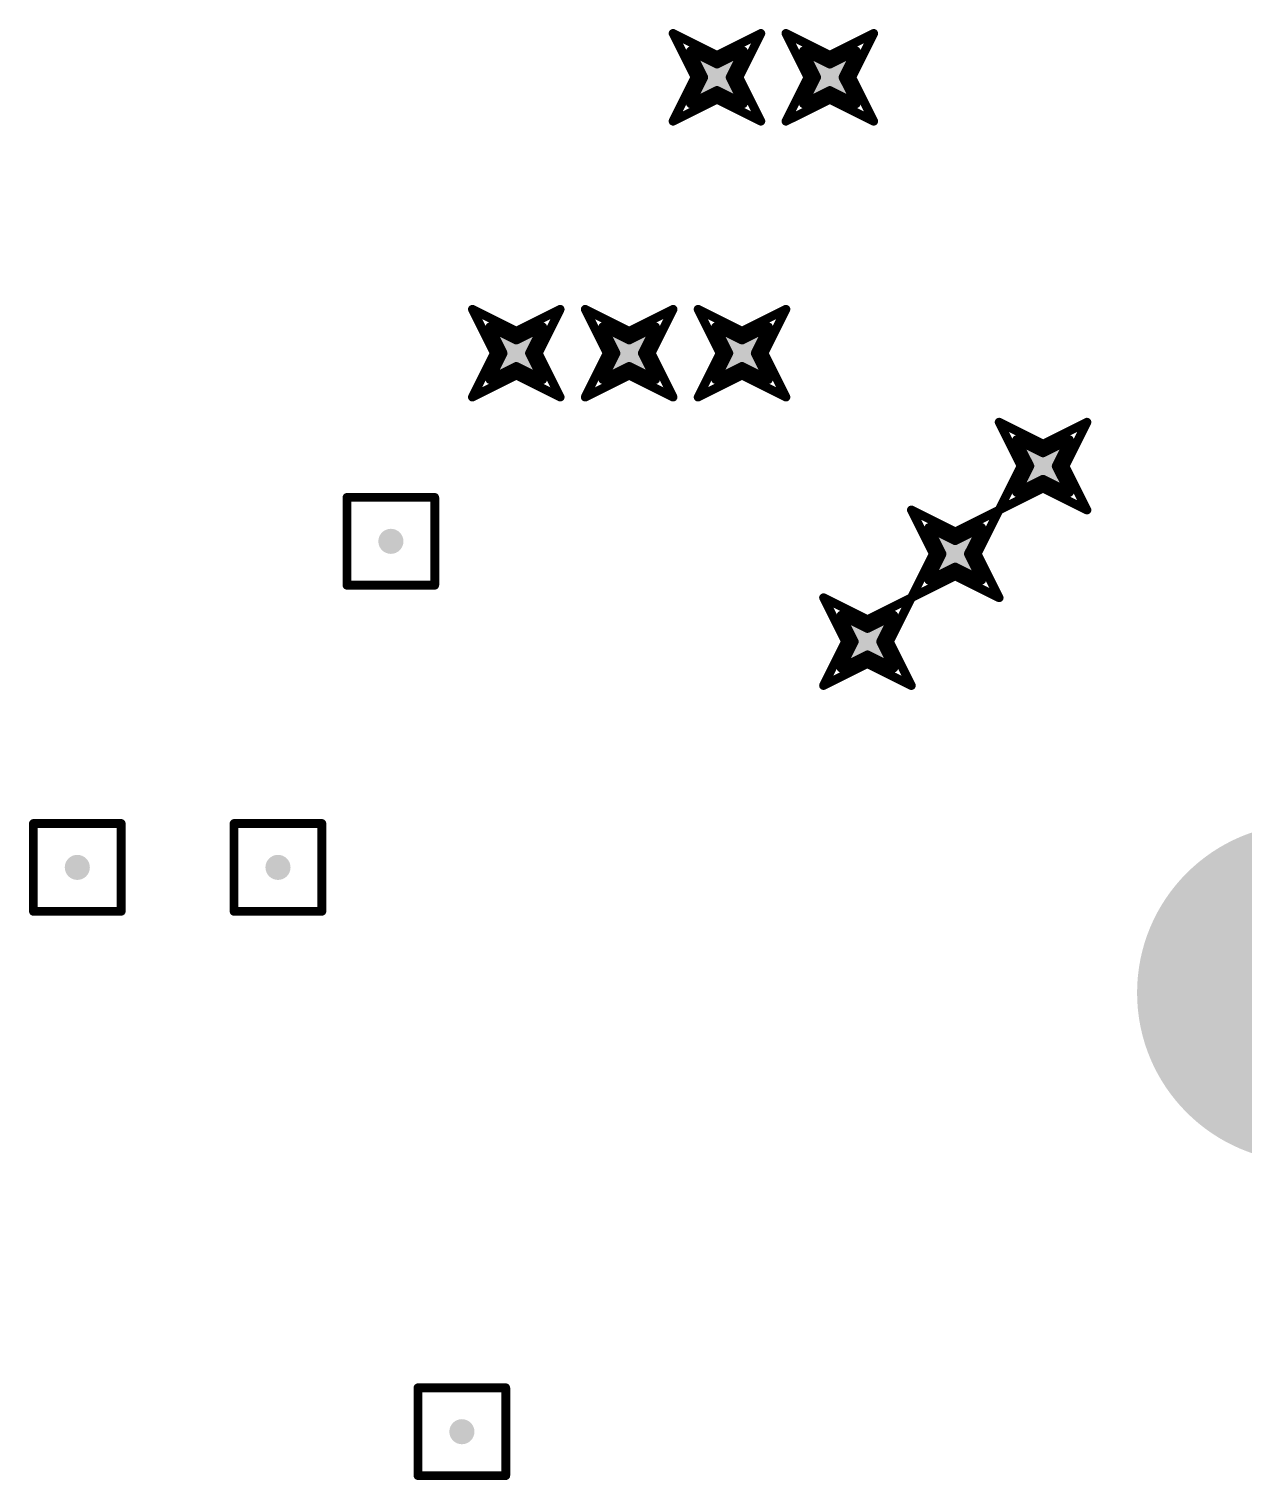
# Model space of a CAD drawing. Header units: inches. Extents: x 0 to 17, y 0 to 4.
# Drawn here: x 2.9061 to 3.2875, y 0.0833 to 0.5388 of the extents above; entities that cross this region are included whole.
import ezdxf

# ---------------------------------------------------------------- set-up
doc = ezdxf.new("R2010")
doc.units = ezdxf.units.IN
doc.header["$MEASUREMENT"] = 0
for name, color, linetype in [('Drill Drawing', 1, 'Continuous'), ('Pad Holes', 156, 'Continuous'), ('Via Holes', 16, 'Continuous')]:
    doc.layers.add(name, color=color, linetype=linetype)

# ---------------------------------------------------------------- blocks, each defined once
blk = doc.blocks.new('CM5116000_12')
at = {"layer": 'Pad Holes'}
h = blk.add_hatch(color=7, dxfattribs=at)
edge = h.paths.add_edge_path()
edge.add_arc((-0.94488, 0.64961), 0.05315, 0, 360)

msp = doc.modelspace()

# ---------------------------------------------------------------- hatches: boundary and pattern name
at = {"layer": 'Via Holes'}
h = msp.add_hatch(color=7, dxfattribs=at)
edge = h.paths.add_edge_path()
edge.add_arc((3.12205, 0.52362), 0.00787, 0, 360)
h = msp.add_hatch(color=7, dxfattribs=at)
edge = h.paths.add_edge_path()
edge.add_arc((3.15748, 0.52362), 0.00787, 0, 360)
h = msp.add_hatch(color=7, dxfattribs=at)
edge = h.paths.add_edge_path()
edge.add_arc((3.05906, 0.43701), 0.00787, 0, 360)
h = msp.add_hatch(color=7, dxfattribs=at)
edge = h.paths.add_edge_path()
edge.add_arc((3.09449, 0.43701), 0.00787, 0, 360)
h = msp.add_hatch(color=7, dxfattribs=at)
edge = h.paths.add_edge_path()
edge.add_arc((3.12992, 0.43701), 0.00787, 0, 360)
h = msp.add_hatch(color=7, dxfattribs=at)
edge = h.paths.add_edge_path()
edge.add_arc((3.22441, 0.40157), 0.00787, 0, 360)
h = msp.add_hatch(color=7, dxfattribs=at)
edge = h.paths.add_edge_path()
edge.add_arc((3.01969, 0.37795), 0.00394, 0, 360)
h = msp.add_hatch(color=7, dxfattribs=at)
edge = h.paths.add_edge_path()
edge.add_arc((3.19685, 0.37402), 0.00787, 0, 360)
h = msp.add_hatch(color=7, dxfattribs=at)
edge = h.paths.add_edge_path()
edge.add_arc((3.16929, 0.34646), 0.00787, 0, 360)
h = msp.add_hatch(color=7, dxfattribs=at)
edge = h.paths.add_edge_path()
edge.add_arc((2.92126, 0.27559), 0.00394, 0, 360)
h = msp.add_hatch(color=7, dxfattribs=at)
edge = h.paths.add_edge_path()
edge.add_arc((2.98425, 0.27559), 0.00394, 0, 360)
h = msp.add_hatch(color=7, dxfattribs=at)
edge = h.paths.add_edge_path()
edge.add_arc((3.04198, 0.09844), 0.00394, 0, 360)

# ---------------------------------------------------------------- linework, layer by layer
at = {"layer": 'Drill Drawing'}
for points in [[(3.10827, 0.5374, 0.00276, 0.00276, 0), (3.12205, 0.53051, 0.00276, 0.00276, 0)], [(3.10827, 0.5374, 0.00276, 0.00276, 0), (3.11516, 0.52362, 0.00276, 0.00276, 0)], [(3.12205, 0.53051, 0.00276, 0.00276, 0), (3.13583, 0.5374, 0.00276, 0.00276, 0)], [(3.12894, 0.52362, 0.00276, 0.00276, 0), (3.13583, 0.5374, 0.00276, 0.00276, 0)], [(3.1437, 0.5374, 0.00276, 0.00276, 0), (3.15748, 0.53051, 0.00276, 0.00276, 0)], [(3.1437, 0.5374, 0.00276, 0.00276, 0), (3.15059, 0.52362, 0.00276, 0.00276, 0)], [(3.15748, 0.53051, 0.00276, 0.00276, 0), (3.17126, 0.5374, 0.00276, 0.00276, 0)], [(3.16437, 0.52362, 0.00276, 0.00276, 0), (3.17126, 0.5374, 0.00276, 0.00276, 0)], [(3.11378, 0.53189, 0.00276, 0.00276, 0), (3.12205, 0.52776, 0.00276, 0.00276, 0)], [(3.11378, 0.53189, 0.00276, 0.00276, 0), (3.11791, 0.52362, 0.00276, 0.00276, 0)], [(3.12205, 0.52776, 0.00276, 0.00276, 0), (3.13032, 0.53189, 0.00276, 0.00276, 0)], [(3.12618, 0.52362, 0.00276, 0.00276, 0), (3.13032, 0.53189, 0.00276, 0.00276, 0)], [(3.14921, 0.53189, 0.00276, 0.00276, 0), (3.15748, 0.52776, 0.00276, 0.00276, 0)], [(3.14921, 0.53189, 0.00276, 0.00276, 0), (3.15335, 0.52362, 0.00276, 0.00276, 0)], [(3.15748, 0.52776, 0.00276, 0.00276, 0), (3.16575, 0.53189, 0.00276, 0.00276, 0)], [(3.16161, 0.52362, 0.00276, 0.00276, 0), (3.16575, 0.53189, 0.00276, 0.00276, 0)], [(3.10827, 0.50984, 0.00276, 0.00276, 0), (3.11516, 0.52362, 0.00276, 0.00276, 0)], [(3.11378, 0.51535, 0.00276, 0.00276, 0), (3.11791, 0.52362, 0.00276, 0.00276, 0)], [(3.12618, 0.52362, 0.00276, 0.00276, 0), (3.13032, 0.51535, 0.00276, 0.00276, 0)], [(3.12894, 0.52362, 0.00276, 0.00276, 0), (3.13583, 0.50984, 0.00276, 0.00276, 0)], [(3.1437, 0.50984, 0.00276, 0.00276, 0), (3.15059, 0.52362, 0.00276, 0.00276, 0)], [(3.14921, 0.51535, 0.00276, 0.00276, 0), (3.15335, 0.52362, 0.00276, 0.00276, 0)], [(3.16161, 0.52362, 0.00276, 0.00276, 0), (3.16575, 0.51535, 0.00276, 0.00276, 0)], [(3.16437, 0.52362, 0.00276, 0.00276, 0), (3.17126, 0.50984, 0.00276, 0.00276, 0)], [(3.11378, 0.51535, 0.00276, 0.00276, 0), (3.12205, 0.51949, 0.00276, 0.00276, 0)], [(3.12205, 0.51949, 0.00276, 0.00276, 0), (3.13032, 0.51535, 0.00276, 0.00276, 0)], [(3.14921, 0.51535, 0.00276, 0.00276, 0), (3.15748, 0.51949, 0.00276, 0.00276, 0)], [(3.15748, 0.51949, 0.00276, 0.00276, 0), (3.16575, 0.51535, 0.00276, 0.00276, 0)], [(3.10827, 0.50984, 0.00276, 0.00276, 0), (3.12205, 0.51673, 0.00276, 0.00276, 0)], [(3.12205, 0.51673, 0.00276, 0.00276, 0), (3.13583, 0.50984, 0.00276, 0.00276, 0)], [(3.1437, 0.50984, 0.00276, 0.00276, 0), (3.15748, 0.51673, 0.00276, 0.00276, 0)], [(3.15748, 0.51673, 0.00276, 0.00276, 0), (3.17126, 0.50984, 0.00276, 0.00276, 0)], [(3.04528, 0.45079, 0.00276, 0.00276, 0), (3.05906, 0.4439, 0.00276, 0.00276, 0)], [(3.04528, 0.45079, 0.00276, 0.00276, 0), (3.05217, 0.43701, 0.00276, 0.00276, 0)], [(3.05906, 0.4439, 0.00276, 0.00276, 0), (3.07284, 0.45079, 0.00276, 0.00276, 0)], [(3.06595, 0.43701, 0.00276, 0.00276, 0), (3.07284, 0.45079, 0.00276, 0.00276, 0)], [(3.08071, 0.45079, 0.00276, 0.00276, 0), (3.09449, 0.4439, 0.00276, 0.00276, 0)], [(3.08071, 0.45079, 0.00276, 0.00276, 0), (3.0876, 0.43701, 0.00276, 0.00276, 0)], [(3.09449, 0.4439, 0.00276, 0.00276, 0), (3.10827, 0.45079, 0.00276, 0.00276, 0)], [(3.10138, 0.43701, 0.00276, 0.00276, 0), (3.10827, 0.45079, 0.00276, 0.00276, 0)], [(3.11614, 0.45079, 0.00276, 0.00276, 0), (3.12992, 0.4439, 0.00276, 0.00276, 0)], [(3.11614, 0.45079, 0.00276, 0.00276, 0), (3.12303, 0.43701, 0.00276, 0.00276, 0)], [(3.12992, 0.4439, 0.00276, 0.00276, 0), (3.1437, 0.45079, 0.00276, 0.00276, 0)], [(3.13681, 0.43701, 0.00276, 0.00276, 0), (3.1437, 0.45079, 0.00276, 0.00276, 0)], [(3.05079, 0.44528, 0.00276, 0.00276, 0), (3.05906, 0.44114, 0.00276, 0.00276, 0)], [(3.05079, 0.44528, 0.00276, 0.00276, 0), (3.05492, 0.43701, 0.00276, 0.00276, 0)], [(3.05906, 0.44114, 0.00276, 0.00276, 0), (3.06732, 0.44528, 0.00276, 0.00276, 0)], [(3.06319, 0.43701, 0.00276, 0.00276, 0), (3.06732, 0.44528, 0.00276, 0.00276, 0)], [(3.08622, 0.44528, 0.00276, 0.00276, 0), (3.09449, 0.44114, 0.00276, 0.00276, 0)], [(3.08622, 0.44528, 0.00276, 0.00276, 0), (3.09035, 0.43701, 0.00276, 0.00276, 0)], [(3.09449, 0.44114, 0.00276, 0.00276, 0), (3.10276, 0.44528, 0.00276, 0.00276, 0)], [(3.09862, 0.43701, 0.00276, 0.00276, 0), (3.10276, 0.44528, 0.00276, 0.00276, 0)], [(3.12165, 0.44528, 0.00276, 0.00276, 0), (3.12992, 0.44114, 0.00276, 0.00276, 0)], [(3.12165, 0.44528, 0.00276, 0.00276, 0), (3.12579, 0.43701, 0.00276, 0.00276, 0)], [(3.12992, 0.44114, 0.00276, 0.00276, 0), (3.13819, 0.44528, 0.00276, 0.00276, 0)], [(3.13406, 0.43701, 0.00276, 0.00276, 0), (3.13819, 0.44528, 0.00276, 0.00276, 0)], [(3.04528, 0.42323, 0.00276, 0.00276, 0), (3.05217, 0.43701, 0.00276, 0.00276, 0)], [(3.05079, 0.42874, 0.00276, 0.00276, 0), (3.05492, 0.43701, 0.00276, 0.00276, 0)], [(3.06319, 0.43701, 0.00276, 0.00276, 0), (3.06732, 0.42874, 0.00276, 0.00276, 0)], [(3.06595, 0.43701, 0.00276, 0.00276, 0), (3.07284, 0.42323, 0.00276, 0.00276, 0)], [(3.08071, 0.42323, 0.00276, 0.00276, 0), (3.0876, 0.43701, 0.00276, 0.00276, 0)], [(3.08622, 0.42874, 0.00276, 0.00276, 0), (3.09035, 0.43701, 0.00276, 0.00276, 0)], [(3.09862, 0.43701, 0.00276, 0.00276, 0), (3.10276, 0.42874, 0.00276, 0.00276, 0)], [(3.10138, 0.43701, 0.00276, 0.00276, 0), (3.10827, 0.42323, 0.00276, 0.00276, 0)], [(3.11614, 0.42323, 0.00276, 0.00276, 0), (3.12303, 0.43701, 0.00276, 0.00276, 0)], [(3.12165, 0.42874, 0.00276, 0.00276, 0), (3.12579, 0.43701, 0.00276, 0.00276, 0)], [(3.13406, 0.43701, 0.00276, 0.00276, 0), (3.13819, 0.42874, 0.00276, 0.00276, 0)], [(3.13681, 0.43701, 0.00276, 0.00276, 0), (3.1437, 0.42323, 0.00276, 0.00276, 0)], [(3.05079, 0.42874, 0.00276, 0.00276, 0), (3.05906, 0.43287, 0.00276, 0.00276, 0)], [(3.05906, 0.43287, 0.00276, 0.00276, 0), (3.06732, 0.42874, 0.00276, 0.00276, 0)], [(3.08622, 0.42874, 0.00276, 0.00276, 0), (3.09449, 0.43287, 0.00276, 0.00276, 0)], [(3.09449, 0.43287, 0.00276, 0.00276, 0), (3.10276, 0.42874, 0.00276, 0.00276, 0)], [(3.12165, 0.42874, 0.00276, 0.00276, 0), (3.12992, 0.43287, 0.00276, 0.00276, 0)], [(3.12992, 0.43287, 0.00276, 0.00276, 0), (3.13819, 0.42874, 0.00276, 0.00276, 0)], [(3.04528, 0.42323, 0.00276, 0.00276, 0), (3.05906, 0.43012, 0.00276, 0.00276, 0)], [(3.05906, 0.43012, 0.00276, 0.00276, 0), (3.07284, 0.42323, 0.00276, 0.00276, 0)], [(3.08071, 0.42323, 0.00276, 0.00276, 0), (3.09449, 0.43012, 0.00276, 0.00276, 0)], [(3.09449, 0.43012, 0.00276, 0.00276, 0), (3.10827, 0.42323, 0.00276, 0.00276, 0)], [(3.11614, 0.42323, 0.00276, 0.00276, 0), (3.12992, 0.43012, 0.00276, 0.00276, 0)], [(3.12992, 0.43012, 0.00276, 0.00276, 0), (3.1437, 0.42323, 0.00276, 0.00276, 0)], [(3.21063, 0.41535, 0.00276, 0.00276, 0), (3.22441, 0.40846, 0.00276, 0.00276, 0)], [(3.21063, 0.41535, 0.00276, 0.00276, 0), (3.21752, 0.40157, 0.00276, 0.00276, 0)], [(3.22441, 0.40846, 0.00276, 0.00276, 0), (3.23819, 0.41535, 0.00276, 0.00276, 0)], [(3.2313, 0.40157, 0.00276, 0.00276, 0), (3.23819, 0.41535, 0.00276, 0.00276, 0)], [(3.21614, 0.40984, 0.00276, 0.00276, 0), (3.22441, 0.40571, 0.00276, 0.00276, 0)], [(3.21614, 0.40984, 0.00276, 0.00276, 0), (3.22028, 0.40157, 0.00276, 0.00276, 0)], [(3.22441, 0.40571, 0.00276, 0.00276, 0), (3.23268, 0.40984, 0.00276, 0.00276, 0)], [(3.22854, 0.40157, 0.00276, 0.00276, 0), (3.23268, 0.40984, 0.00276, 0.00276, 0)], [(3.21063, 0.38779, 0.00276, 0.00276, 0), (3.21752, 0.40157, 0.00276, 0.00276, 0)], [(3.21614, 0.39331, 0.00276, 0.00276, 0), (3.22028, 0.40157, 0.00276, 0.00276, 0)], [(3.22854, 0.40157, 0.00276, 0.00276, 0), (3.23268, 0.39331, 0.00276, 0.00276, 0)], [(3.2313, 0.40157, 0.00276, 0.00276, 0), (3.23819, 0.38779, 0.00276, 0.00276, 0)], [(3.21614, 0.39331, 0.00276, 0.00276, 0), (3.22441, 0.39744, 0.00276, 0.00276, 0)], [(3.22441, 0.39744, 0.00276, 0.00276, 0), (3.23268, 0.39331, 0.00276, 0.00276, 0)], [(3.00591, 0.39173, 0.00276, 0.00276, 0), (3.03347, 0.39173, 0.00276, 0.00276, 0)], [(3.00591, 0.36417, 0.00276, 0.00276, 0), (3.00591, 0.39173, 0.00276, 0.00276, 0)], [(3.03347, 0.36417, 0.00276, 0.00276, 0), (3.03347, 0.39173, 0.00276, 0.00276, 0)], [(3.21063, 0.38779, 0.00276, 0.00276, 0), (3.22441, 0.39468, 0.00276, 0.00276, 0)], [(3.22441, 0.39468, 0.00276, 0.00276, 0), (3.23819, 0.38779, 0.00276, 0.00276, 0)], [(3.18307, 0.3878, 0.00276, 0.00276, 0), (3.19685, 0.38091, 0.00276, 0.00276, 0)], [(3.18307, 0.3878, 0.00276, 0.00276, 0), (3.18996, 0.37402, 0.00276, 0.00276, 0)], [(3.19685, 0.38091, 0.00276, 0.00276, 0), (3.21063, 0.3878, 0.00276, 0.00276, 0)], [(3.20374, 0.37402, 0.00276, 0.00276, 0), (3.21063, 0.3878, 0.00276, 0.00276, 0)], [(3.18858, 0.38228, 0.00276, 0.00276, 0), (3.19685, 0.37815, 0.00276, 0.00276, 0)], [(3.18858, 0.38228, 0.00276, 0.00276, 0), (3.19272, 0.37402, 0.00276, 0.00276, 0)], [(3.19685, 0.37815, 0.00276, 0.00276, 0), (3.20512, 0.38228, 0.00276, 0.00276, 0)], [(3.20098, 0.37402, 0.00276, 0.00276, 0), (3.20512, 0.38228, 0.00276, 0.00276, 0)], [(3.18307, 0.36024, 0.00276, 0.00276, 0), (3.18996, 0.37402, 0.00276, 0.00276, 0)], [(3.18858, 0.36575, 0.00276, 0.00276, 0), (3.19272, 0.37402, 0.00276, 0.00276, 0)], [(3.20098, 0.37402, 0.00276, 0.00276, 0), (3.20512, 0.36575, 0.00276, 0.00276, 0)], [(3.20374, 0.37402, 0.00276, 0.00276, 0), (3.21063, 0.36024, 0.00276, 0.00276, 0)], [(3.18858, 0.36575, 0.00276, 0.00276, 0), (3.19685, 0.36988, 0.00276, 0.00276, 0)], [(3.19685, 0.36988, 0.00276, 0.00276, 0), (3.20512, 0.36575, 0.00276, 0.00276, 0)], [(3.00591, 0.36417, 0.00276, 0.00276, 0), (3.03347, 0.36417, 0.00276, 0.00276, 0)], [(3.18307, 0.36024, 0.00276, 0.00276, 0), (3.19685, 0.36713, 0.00276, 0.00276, 0)], [(3.19685, 0.36713, 0.00276, 0.00276, 0), (3.21063, 0.36024, 0.00276, 0.00276, 0)], [(3.15551, 0.36024, 0.00276, 0.00276, 0), (3.16929, 0.35335, 0.00276, 0.00276, 0)], [(3.15551, 0.36024, 0.00276, 0.00276, 0), (3.1624, 0.34646, 0.00276, 0.00276, 0)], [(3.16929, 0.35335, 0.00276, 0.00276, 0), (3.18307, 0.36024, 0.00276, 0.00276, 0)], [(3.17618, 0.34646, 0.00276, 0.00276, 0), (3.18307, 0.36024, 0.00276, 0.00276, 0)], [(3.16102, 0.35472, 0.00276, 0.00276, 0), (3.16929, 0.35059, 0.00276, 0.00276, 0)], [(3.16102, 0.35472, 0.00276, 0.00276, 0), (3.16516, 0.34646, 0.00276, 0.00276, 0)], [(3.16929, 0.35059, 0.00276, 0.00276, 0), (3.17756, 0.35472, 0.00276, 0.00276, 0)], [(3.17343, 0.34646, 0.00276, 0.00276, 0), (3.17756, 0.35472, 0.00276, 0.00276, 0)], [(3.15551, 0.33268, 0.00276, 0.00276, 0), (3.1624, 0.34646, 0.00276, 0.00276, 0)], [(3.16102, 0.33819, 0.00276, 0.00276, 0), (3.16516, 0.34646, 0.00276, 0.00276, 0)], [(3.17343, 0.34646, 0.00276, 0.00276, 0), (3.17756, 0.33819, 0.00276, 0.00276, 0)], [(3.17618, 0.34646, 0.00276, 0.00276, 0), (3.18307, 0.33268, 0.00276, 0.00276, 0)], [(3.16102, 0.33819, 0.00276, 0.00276, 0), (3.16929, 0.34232, 0.00276, 0.00276, 0)], [(3.16929, 0.34232, 0.00276, 0.00276, 0), (3.17756, 0.33819, 0.00276, 0.00276, 0)], [(3.15551, 0.33268, 0.00276, 0.00276, 0), (3.16929, 0.33957, 0.00276, 0.00276, 0)], [(3.16929, 0.33957, 0.00276, 0.00276, 0), (3.18307, 0.33268, 0.00276, 0.00276, 0)], [(2.90748, 0.28937, 0.00276, 0.00276, 0), (2.93504, 0.28937, 0.00276, 0.00276, 0)], [(2.90748, 0.26181, 0.00276, 0.00276, 0), (2.90748, 0.28937, 0.00276, 0.00276, 0)], [(2.93504, 0.26181, 0.00276, 0.00276, 0), (2.93504, 0.28937, 0.00276, 0.00276, 0)], [(2.97047, 0.28937, 0.00276, 0.00276, 0), (2.99803, 0.28937, 0.00276, 0.00276, 0)], [(2.97047, 0.26181, 0.00276, 0.00276, 0), (2.97047, 0.28937, 0.00276, 0.00276, 0)], [(2.99803, 0.26181, 0.00276, 0.00276, 0), (2.99803, 0.28937, 0.00276, 0.00276, 0)], [(2.90748, 0.26181, 0.00276, 0.00276, 0), (2.93504, 0.26181, 0.00276, 0.00276, 0)], [(2.97047, 0.26181, 0.00276, 0.00276, 0), (2.99803, 0.26181, 0.00276, 0.00276, 0)], [(3.0282, 0.11222, 0.00276, 0.00276, 0), (3.05576, 0.11222, 0.00276, 0.00276, 0)], [(3.0282, 0.08466, 0.00276, 0.00276, 0), (3.0282, 0.11222, 0.00276, 0.00276, 0)], [(3.05576, 0.08466, 0.00276, 0.00276, 0), (3.05576, 0.11222, 0.00276, 0.00276, 0)], [(3.0282, 0.08466, 0.00276, 0.00276, 0), (3.05576, 0.08466, 0.00276, 0.00276, 0)]]:
    msp.add_lwpolyline(points, format="xyseb", dxfattribs=at)
for points in [[(3.10758, 0.5374, 0.00138, 0.00138, 1), (3.10896, 0.5374, 0.00138, 0.00138, 1)], [(3.10758, 0.5374, 0.00138, 0.00138, 1), (3.10896, 0.5374, 0.00138, 0.00138, 1)], [(3.13514, 0.5374, 0.00138, 0.00138, 1), (3.13652, 0.5374, 0.00138, 0.00138, 1)], [(3.13514, 0.5374, 0.00138, 0.00138, 1), (3.13652, 0.5374, 0.00138, 0.00138, 1)], [(3.14301, 0.5374, 0.00138, 0.00138, 1), (3.14439, 0.5374, 0.00138, 0.00138, 1)], [(3.14301, 0.5374, 0.00138, 0.00138, 1), (3.14439, 0.5374, 0.00138, 0.00138, 1)], [(3.17057, 0.5374, 0.00138, 0.00138, 1), (3.17195, 0.5374, 0.00138, 0.00138, 1)], [(3.17057, 0.5374, 0.00138, 0.00138, 1), (3.17195, 0.5374, 0.00138, 0.00138, 1)], [(3.11309, 0.53189, 0.00138, 0.00138, 1), (3.11447, 0.53189, 0.00138, 0.00138, 1)], [(3.11309, 0.53189, 0.00138, 0.00138, 1), (3.11447, 0.53189, 0.00138, 0.00138, 1)], [(3.12963, 0.53189, 0.00138, 0.00138, 1), (3.131, 0.53189, 0.00138, 0.00138, 1)], [(3.12963, 0.53189, 0.00138, 0.00138, 1), (3.131, 0.53189, 0.00138, 0.00138, 1)], [(3.14852, 0.53189, 0.00138, 0.00138, 1), (3.1499, 0.53189, 0.00138, 0.00138, 1)], [(3.14852, 0.53189, 0.00138, 0.00138, 1), (3.1499, 0.53189, 0.00138, 0.00138, 1)], [(3.16506, 0.53189, 0.00138, 0.00138, 1), (3.16644, 0.53189, 0.00138, 0.00138, 1)], [(3.16506, 0.53189, 0.00138, 0.00138, 1), (3.16644, 0.53189, 0.00138, 0.00138, 1)], [(3.12136, 0.53051, 0.00138, 0.00138, 1), (3.12274, 0.53051, 0.00138, 0.00138, 1)], [(3.12136, 0.53051, 0.00138, 0.00138, 1), (3.12274, 0.53051, 0.00138, 0.00138, 1)], [(3.12136, 0.52776, 0.00138, 0.00138, 1), (3.12274, 0.52776, 0.00138, 0.00138, 1)], [(3.12136, 0.52776, 0.00138, 0.00138, 1), (3.12274, 0.52776, 0.00138, 0.00138, 1)], [(3.15679, 0.53051, 0.00138, 0.00138, 1), (3.15817, 0.53051, 0.00138, 0.00138, 1)], [(3.15679, 0.53051, 0.00138, 0.00138, 1), (3.15817, 0.53051, 0.00138, 0.00138, 1)], [(3.15679, 0.52776, 0.00138, 0.00138, 1), (3.15817, 0.52776, 0.00138, 0.00138, 1)], [(3.15679, 0.52776, 0.00138, 0.00138, 1), (3.15817, 0.52776, 0.00138, 0.00138, 1)], [(3.11447, 0.52362, 0.00138, 0.00138, 1), (3.11585, 0.52362, 0.00138, 0.00138, 1)], [(3.11447, 0.52362, 0.00138, 0.00138, 1), (3.11585, 0.52362, 0.00138, 0.00138, 1)], [(3.11723, 0.52362, 0.00138, 0.00138, 1), (3.1186, 0.52362, 0.00138, 0.00138, 1)], [(3.11723, 0.52362, 0.00138, 0.00138, 1), (3.1186, 0.52362, 0.00138, 0.00138, 1)], [(3.12549, 0.52362, 0.00138, 0.00138, 1), (3.12687, 0.52362, 0.00138, 0.00138, 1)], [(3.12549, 0.52362, 0.00138, 0.00138, 1), (3.12687, 0.52362, 0.00138, 0.00138, 1)], [(3.12825, 0.52362, 0.00138, 0.00138, 1), (3.12963, 0.52362, 0.00138, 0.00138, 1)], [(3.12825, 0.52362, 0.00138, 0.00138, 1), (3.12963, 0.52362, 0.00138, 0.00138, 1)], [(3.1499, 0.52362, 0.00138, 0.00138, 1), (3.15128, 0.52362, 0.00138, 0.00138, 1)], [(3.1499, 0.52362, 0.00138, 0.00138, 1), (3.15128, 0.52362, 0.00138, 0.00138, 1)], [(3.15266, 0.52362, 0.00138, 0.00138, 1), (3.15404, 0.52362, 0.00138, 0.00138, 1)], [(3.15266, 0.52362, 0.00138, 0.00138, 1), (3.15404, 0.52362, 0.00138, 0.00138, 1)], [(3.16092, 0.52362, 0.00138, 0.00138, 1), (3.1623, 0.52362, 0.00138, 0.00138, 1)], [(3.16092, 0.52362, 0.00138, 0.00138, 1), (3.1623, 0.52362, 0.00138, 0.00138, 1)], [(3.16368, 0.52362, 0.00138, 0.00138, 1), (3.16506, 0.52362, 0.00138, 0.00138, 1)], [(3.16368, 0.52362, 0.00138, 0.00138, 1), (3.16506, 0.52362, 0.00138, 0.00138, 1)], [(3.12136, 0.51949, 0.00138, 0.00138, 1), (3.12274, 0.51949, 0.00138, 0.00138, 1)], [(3.12136, 0.51949, 0.00138, 0.00138, 1), (3.12274, 0.51949, 0.00138, 0.00138, 1)], [(3.15679, 0.51949, 0.00138, 0.00138, 1), (3.15817, 0.51949, 0.00138, 0.00138, 1)], [(3.15679, 0.51949, 0.00138, 0.00138, 1), (3.15817, 0.51949, 0.00138, 0.00138, 1)], [(3.11309, 0.51535, 0.00138, 0.00138, 1), (3.11447, 0.51535, 0.00138, 0.00138, 1)], [(3.11309, 0.51535, 0.00138, 0.00138, 1), (3.11447, 0.51535, 0.00138, 0.00138, 1)], [(3.12136, 0.51673, 0.00138, 0.00138, 1), (3.12274, 0.51673, 0.00138, 0.00138, 1)], [(3.12136, 0.51673, 0.00138, 0.00138, 1), (3.12274, 0.51673, 0.00138, 0.00138, 1)], [(3.12963, 0.51535, 0.00138, 0.00138, 1), (3.131, 0.51535, 0.00138, 0.00138, 1)], [(3.12963, 0.51535, 0.00138, 0.00138, 1), (3.131, 0.51535, 0.00138, 0.00138, 1)], [(3.14852, 0.51535, 0.00138, 0.00138, 1), (3.1499, 0.51535, 0.00138, 0.00138, 1)], [(3.14852, 0.51535, 0.00138, 0.00138, 1), (3.1499, 0.51535, 0.00138, 0.00138, 1)], [(3.15679, 0.51673, 0.00138, 0.00138, 1), (3.15817, 0.51673, 0.00138, 0.00138, 1)], [(3.15679, 0.51673, 0.00138, 0.00138, 1), (3.15817, 0.51673, 0.00138, 0.00138, 1)], [(3.16506, 0.51535, 0.00138, 0.00138, 1), (3.16644, 0.51535, 0.00138, 0.00138, 1)], [(3.16506, 0.51535, 0.00138, 0.00138, 1), (3.16644, 0.51535, 0.00138, 0.00138, 1)], [(3.10758, 0.50984, 0.00138, 0.00138, 1), (3.10896, 0.50984, 0.00138, 0.00138, 1)], [(3.10758, 0.50984, 0.00138, 0.00138, 1), (3.10896, 0.50984, 0.00138, 0.00138, 1)], [(3.13514, 0.50984, 0.00138, 0.00138, 1), (3.13652, 0.50984, 0.00138, 0.00138, 1)], [(3.13514, 0.50984, 0.00138, 0.00138, 1), (3.13652, 0.50984, 0.00138, 0.00138, 1)], [(3.14301, 0.50984, 0.00138, 0.00138, 1), (3.14439, 0.50984, 0.00138, 0.00138, 1)], [(3.14301, 0.50984, 0.00138, 0.00138, 1), (3.14439, 0.50984, 0.00138, 0.00138, 1)], [(3.17057, 0.50984, 0.00138, 0.00138, 1), (3.17195, 0.50984, 0.00138, 0.00138, 1)], [(3.17057, 0.50984, 0.00138, 0.00138, 1), (3.17195, 0.50984, 0.00138, 0.00138, 1)], [(3.04459, 0.45079, 0.00138, 0.00138, 1), (3.04597, 0.45079, 0.00138, 0.00138, 1)], [(3.04459, 0.45079, 0.00138, 0.00138, 1), (3.04597, 0.45079, 0.00138, 0.00138, 1)], [(3.07215, 0.45079, 0.00138, 0.00138, 1), (3.07352, 0.45079, 0.00138, 0.00138, 1)], [(3.07215, 0.45079, 0.00138, 0.00138, 1), (3.07352, 0.45079, 0.00138, 0.00138, 1)], [(3.08002, 0.45079, 0.00138, 0.00138, 1), (3.0814, 0.45079, 0.00138, 0.00138, 1)], [(3.08002, 0.45079, 0.00138, 0.00138, 1), (3.0814, 0.45079, 0.00138, 0.00138, 1)], [(3.10758, 0.45079, 0.00138, 0.00138, 1), (3.10896, 0.45079, 0.00138, 0.00138, 1)], [(3.10758, 0.45079, 0.00138, 0.00138, 1), (3.10896, 0.45079, 0.00138, 0.00138, 1)], [(3.11545, 0.45079, 0.00138, 0.00138, 1), (3.11683, 0.45079, 0.00138, 0.00138, 1)], [(3.11545, 0.45079, 0.00138, 0.00138, 1), (3.11683, 0.45079, 0.00138, 0.00138, 1)], [(3.14301, 0.45079, 0.00138, 0.00138, 1), (3.14439, 0.45079, 0.00138, 0.00138, 1)], [(3.14301, 0.45079, 0.00138, 0.00138, 1), (3.14439, 0.45079, 0.00138, 0.00138, 1)], [(3.0501, 0.44528, 0.00138, 0.00138, 1), (3.05148, 0.44528, 0.00138, 0.00138, 1)], [(3.0501, 0.44528, 0.00138, 0.00138, 1), (3.05148, 0.44528, 0.00138, 0.00138, 1)], [(3.06663, 0.44528, 0.00138, 0.00138, 1), (3.06801, 0.44528, 0.00138, 0.00138, 1)], [(3.06663, 0.44528, 0.00138, 0.00138, 1), (3.06801, 0.44528, 0.00138, 0.00138, 1)], [(3.08553, 0.44528, 0.00138, 0.00138, 1), (3.08691, 0.44528, 0.00138, 0.00138, 1)], [(3.08553, 0.44528, 0.00138, 0.00138, 1), (3.08691, 0.44528, 0.00138, 0.00138, 1)], [(3.10207, 0.44528, 0.00138, 0.00138, 1), (3.10344, 0.44528, 0.00138, 0.00138, 1)], [(3.10207, 0.44528, 0.00138, 0.00138, 1), (3.10344, 0.44528, 0.00138, 0.00138, 1)], [(3.12097, 0.44528, 0.00138, 0.00138, 1), (3.12234, 0.44528, 0.00138, 0.00138, 1)], [(3.12097, 0.44528, 0.00138, 0.00138, 1), (3.12234, 0.44528, 0.00138, 0.00138, 1)], [(3.1375, 0.44528, 0.00138, 0.00138, 1), (3.13888, 0.44528, 0.00138, 0.00138, 1)], [(3.1375, 0.44528, 0.00138, 0.00138, 1), (3.13888, 0.44528, 0.00138, 0.00138, 1)], [(3.05837, 0.4439, 0.00138, 0.00138, 1), (3.05974, 0.4439, 0.00138, 0.00138, 1)], [(3.05837, 0.4439, 0.00138, 0.00138, 1), (3.05974, 0.4439, 0.00138, 0.00138, 1)], [(3.05837, 0.44114, 0.00138, 0.00138, 1), (3.05974, 0.44114, 0.00138, 0.00138, 1)], [(3.05837, 0.44114, 0.00138, 0.00138, 1), (3.05974, 0.44114, 0.00138, 0.00138, 1)], [(3.0938, 0.4439, 0.00138, 0.00138, 1), (3.09518, 0.4439, 0.00138, 0.00138, 1)], [(3.0938, 0.4439, 0.00138, 0.00138, 1), (3.09518, 0.4439, 0.00138, 0.00138, 1)], [(3.0938, 0.44114, 0.00138, 0.00138, 1), (3.09518, 0.44114, 0.00138, 0.00138, 1)], [(3.0938, 0.44114, 0.00138, 0.00138, 1), (3.09518, 0.44114, 0.00138, 0.00138, 1)], [(3.12923, 0.4439, 0.00138, 0.00138, 1), (3.13061, 0.4439, 0.00138, 0.00138, 1)], [(3.12923, 0.4439, 0.00138, 0.00138, 1), (3.13061, 0.4439, 0.00138, 0.00138, 1)], [(3.12923, 0.44114, 0.00138, 0.00138, 1), (3.13061, 0.44114, 0.00138, 0.00138, 1)], [(3.12923, 0.44114, 0.00138, 0.00138, 1), (3.13061, 0.44114, 0.00138, 0.00138, 1)], [(3.05148, 0.43701, 0.00138, 0.00138, 1), (3.05286, 0.43701, 0.00138, 0.00138, 1)], [(3.05148, 0.43701, 0.00138, 0.00138, 1), (3.05286, 0.43701, 0.00138, 0.00138, 1)], [(3.05423, 0.43701, 0.00138, 0.00138, 1), (3.05561, 0.43701, 0.00138, 0.00138, 1)], [(3.05423, 0.43701, 0.00138, 0.00138, 1), (3.05561, 0.43701, 0.00138, 0.00138, 1)], [(3.0625, 0.43701, 0.00138, 0.00138, 1), (3.06388, 0.43701, 0.00138, 0.00138, 1)], [(3.0625, 0.43701, 0.00138, 0.00138, 1), (3.06388, 0.43701, 0.00138, 0.00138, 1)], [(3.06526, 0.43701, 0.00138, 0.00138, 1), (3.06663, 0.43701, 0.00138, 0.00138, 1)], [(3.06526, 0.43701, 0.00138, 0.00138, 1), (3.06663, 0.43701, 0.00138, 0.00138, 1)], [(3.08691, 0.43701, 0.00138, 0.00138, 1), (3.08829, 0.43701, 0.00138, 0.00138, 1)], [(3.08691, 0.43701, 0.00138, 0.00138, 1), (3.08829, 0.43701, 0.00138, 0.00138, 1)], [(3.08967, 0.43701, 0.00138, 0.00138, 1), (3.09104, 0.43701, 0.00138, 0.00138, 1)], [(3.08967, 0.43701, 0.00138, 0.00138, 1), (3.09104, 0.43701, 0.00138, 0.00138, 1)], [(3.09793, 0.43701, 0.00138, 0.00138, 1), (3.09931, 0.43701, 0.00138, 0.00138, 1)], [(3.09793, 0.43701, 0.00138, 0.00138, 1), (3.09931, 0.43701, 0.00138, 0.00138, 1)], [(3.10069, 0.43701, 0.00138, 0.00138, 1), (3.10207, 0.43701, 0.00138, 0.00138, 1)], [(3.10069, 0.43701, 0.00138, 0.00138, 1), (3.10207, 0.43701, 0.00138, 0.00138, 1)], [(3.12234, 0.43701, 0.00138, 0.00138, 1), (3.12372, 0.43701, 0.00138, 0.00138, 1)], [(3.12234, 0.43701, 0.00138, 0.00138, 1), (3.12372, 0.43701, 0.00138, 0.00138, 1)], [(3.1251, 0.43701, 0.00138, 0.00138, 1), (3.12648, 0.43701, 0.00138, 0.00138, 1)], [(3.1251, 0.43701, 0.00138, 0.00138, 1), (3.12648, 0.43701, 0.00138, 0.00138, 1)], [(3.13337, 0.43701, 0.00138, 0.00138, 1), (3.13474, 0.43701, 0.00138, 0.00138, 1)], [(3.13337, 0.43701, 0.00138, 0.00138, 1), (3.13474, 0.43701, 0.00138, 0.00138, 1)], [(3.13612, 0.43701, 0.00138, 0.00138, 1), (3.1375, 0.43701, 0.00138, 0.00138, 1)], [(3.13612, 0.43701, 0.00138, 0.00138, 1), (3.1375, 0.43701, 0.00138, 0.00138, 1)], [(3.05837, 0.43287, 0.00138, 0.00138, 1), (3.05974, 0.43287, 0.00138, 0.00138, 1)], [(3.05837, 0.43287, 0.00138, 0.00138, 1), (3.05974, 0.43287, 0.00138, 0.00138, 1)], [(3.0938, 0.43287, 0.00138, 0.00138, 1), (3.09518, 0.43287, 0.00138, 0.00138, 1)], [(3.0938, 0.43287, 0.00138, 0.00138, 1), (3.09518, 0.43287, 0.00138, 0.00138, 1)], [(3.12923, 0.43287, 0.00138, 0.00138, 1), (3.13061, 0.43287, 0.00138, 0.00138, 1)], [(3.12923, 0.43287, 0.00138, 0.00138, 1), (3.13061, 0.43287, 0.00138, 0.00138, 1)], [(3.0501, 0.42874, 0.00138, 0.00138, 1), (3.05148, 0.42874, 0.00138, 0.00138, 1)], [(3.0501, 0.42874, 0.00138, 0.00138, 1), (3.05148, 0.42874, 0.00138, 0.00138, 1)], [(3.05837, 0.43012, 0.00138, 0.00138, 1), (3.05974, 0.43012, 0.00138, 0.00138, 1)], [(3.05837, 0.43012, 0.00138, 0.00138, 1), (3.05974, 0.43012, 0.00138, 0.00138, 1)], [(3.06663, 0.42874, 0.00138, 0.00138, 1), (3.06801, 0.42874, 0.00138, 0.00138, 1)], [(3.06663, 0.42874, 0.00138, 0.00138, 1), (3.06801, 0.42874, 0.00138, 0.00138, 1)], [(3.08553, 0.42874, 0.00138, 0.00138, 1), (3.08691, 0.42874, 0.00138, 0.00138, 1)], [(3.08553, 0.42874, 0.00138, 0.00138, 1), (3.08691, 0.42874, 0.00138, 0.00138, 1)], [(3.0938, 0.43012, 0.00138, 0.00138, 1), (3.09518, 0.43012, 0.00138, 0.00138, 1)], [(3.0938, 0.43012, 0.00138, 0.00138, 1), (3.09518, 0.43012, 0.00138, 0.00138, 1)], [(3.10207, 0.42874, 0.00138, 0.00138, 1), (3.10344, 0.42874, 0.00138, 0.00138, 1)], [(3.10207, 0.42874, 0.00138, 0.00138, 1), (3.10344, 0.42874, 0.00138, 0.00138, 1)], [(3.12097, 0.42874, 0.00138, 0.00138, 1), (3.12234, 0.42874, 0.00138, 0.00138, 1)], [(3.12097, 0.42874, 0.00138, 0.00138, 1), (3.12234, 0.42874, 0.00138, 0.00138, 1)], [(3.12923, 0.43012, 0.00138, 0.00138, 1), (3.13061, 0.43012, 0.00138, 0.00138, 1)], [(3.12923, 0.43012, 0.00138, 0.00138, 1), (3.13061, 0.43012, 0.00138, 0.00138, 1)], [(3.1375, 0.42874, 0.00138, 0.00138, 1), (3.13888, 0.42874, 0.00138, 0.00138, 1)], [(3.1375, 0.42874, 0.00138, 0.00138, 1), (3.13888, 0.42874, 0.00138, 0.00138, 1)], [(3.04459, 0.42323, 0.00138, 0.00138, 1), (3.04597, 0.42323, 0.00138, 0.00138, 1)], [(3.04459, 0.42323, 0.00138, 0.00138, 1), (3.04597, 0.42323, 0.00138, 0.00138, 1)], [(3.07215, 0.42323, 0.00138, 0.00138, 1), (3.07352, 0.42323, 0.00138, 0.00138, 1)], [(3.07215, 0.42323, 0.00138, 0.00138, 1), (3.07352, 0.42323, 0.00138, 0.00138, 1)], [(3.08002, 0.42323, 0.00138, 0.00138, 1), (3.0814, 0.42323, 0.00138, 0.00138, 1)], [(3.08002, 0.42323, 0.00138, 0.00138, 1), (3.0814, 0.42323, 0.00138, 0.00138, 1)], [(3.10758, 0.42323, 0.00138, 0.00138, 1), (3.10896, 0.42323, 0.00138, 0.00138, 1)], [(3.10758, 0.42323, 0.00138, 0.00138, 1), (3.10896, 0.42323, 0.00138, 0.00138, 1)], [(3.11545, 0.42323, 0.00138, 0.00138, 1), (3.11683, 0.42323, 0.00138, 0.00138, 1)], [(3.11545, 0.42323, 0.00138, 0.00138, 1), (3.11683, 0.42323, 0.00138, 0.00138, 1)], [(3.14301, 0.42323, 0.00138, 0.00138, 1), (3.14439, 0.42323, 0.00138, 0.00138, 1)], [(3.14301, 0.42323, 0.00138, 0.00138, 1), (3.14439, 0.42323, 0.00138, 0.00138, 1)], [(3.20994, 0.41535, 0.00138, 0.00138, 1), (3.21132, 0.41535, 0.00138, 0.00138, 1)], [(3.20994, 0.41535, 0.00138, 0.00138, 1), (3.21132, 0.41535, 0.00138, 0.00138, 1)], [(3.2375, 0.41535, 0.00138, 0.00138, 1), (3.23888, 0.41535, 0.00138, 0.00138, 1)], [(3.2375, 0.41535, 0.00138, 0.00138, 1), (3.23888, 0.41535, 0.00138, 0.00138, 1)], [(3.21545, 0.40984, 0.00138, 0.00138, 1), (3.21683, 0.40984, 0.00138, 0.00138, 1)], [(3.21545, 0.40984, 0.00138, 0.00138, 1), (3.21683, 0.40984, 0.00138, 0.00138, 1)], [(3.23199, 0.40984, 0.00138, 0.00138, 1), (3.23337, 0.40984, 0.00138, 0.00138, 1)], [(3.23199, 0.40984, 0.00138, 0.00138, 1), (3.23337, 0.40984, 0.00138, 0.00138, 1)], [(3.22372, 0.40846, 0.00138, 0.00138, 1), (3.2251, 0.40846, 0.00138, 0.00138, 1)], [(3.22372, 0.40846, 0.00138, 0.00138, 1), (3.2251, 0.40846, 0.00138, 0.00138, 1)], [(3.22372, 0.40571, 0.00138, 0.00138, 1), (3.2251, 0.40571, 0.00138, 0.00138, 1)], [(3.22372, 0.40571, 0.00138, 0.00138, 1), (3.2251, 0.40571, 0.00138, 0.00138, 1)], [(3.21683, 0.40157, 0.00138, 0.00138, 1), (3.21821, 0.40157, 0.00138, 0.00138, 1)], [(3.21683, 0.40157, 0.00138, 0.00138, 1), (3.21821, 0.40157, 0.00138, 0.00138, 1)], [(3.21959, 0.40157, 0.00138, 0.00138, 1), (3.22097, 0.40157, 0.00138, 0.00138, 1)], [(3.21959, 0.40157, 0.00138, 0.00138, 1), (3.22097, 0.40157, 0.00138, 0.00138, 1)], [(3.22785, 0.40157, 0.00138, 0.00138, 1), (3.22923, 0.40157, 0.00138, 0.00138, 1)], [(3.22785, 0.40157, 0.00138, 0.00138, 1), (3.22923, 0.40157, 0.00138, 0.00138, 1)], [(3.23061, 0.40157, 0.00138, 0.00138, 1), (3.23199, 0.40157, 0.00138, 0.00138, 1)], [(3.23061, 0.40157, 0.00138, 0.00138, 1), (3.23199, 0.40157, 0.00138, 0.00138, 1)], [(3.22372, 0.39744, 0.00138, 0.00138, 1), (3.2251, 0.39744, 0.00138, 0.00138, 1)], [(3.22372, 0.39744, 0.00138, 0.00138, 1), (3.2251, 0.39744, 0.00138, 0.00138, 1)], [(3.00522, 0.39173, 0.00138, 0.00138, 1), (3.0066, 0.39173, 0.00138, 0.00138, 1)], [(3.00522, 0.39173, 0.00138, 0.00138, 1), (3.0066, 0.39173, 0.00138, 0.00138, 1)], [(3.03278, 0.39173, 0.00138, 0.00138, 1), (3.03415, 0.39173, 0.00138, 0.00138, 1)], [(3.03278, 0.39173, 0.00138, 0.00138, 1), (3.03415, 0.39173, 0.00138, 0.00138, 1)], [(3.21545, 0.39331, 0.00138, 0.00138, 1), (3.21683, 0.39331, 0.00138, 0.00138, 1)], [(3.21545, 0.39331, 0.00138, 0.00138, 1), (3.21683, 0.39331, 0.00138, 0.00138, 1)], [(3.22372, 0.39468, 0.00138, 0.00138, 1), (3.2251, 0.39468, 0.00138, 0.00138, 1)], [(3.22372, 0.39468, 0.00138, 0.00138, 1), (3.2251, 0.39468, 0.00138, 0.00138, 1)], [(3.23199, 0.39331, 0.00138, 0.00138, 1), (3.23337, 0.39331, 0.00138, 0.00138, 1)], [(3.23199, 0.39331, 0.00138, 0.00138, 1), (3.23337, 0.39331, 0.00138, 0.00138, 1)], [(3.18238, 0.3878, 0.00138, 0.00138, 1), (3.18376, 0.3878, 0.00138, 0.00138, 1)], [(3.18238, 0.3878, 0.00138, 0.00138, 1), (3.18376, 0.3878, 0.00138, 0.00138, 1)], [(3.20994, 0.3878, 0.00138, 0.00138, 1), (3.21132, 0.3878, 0.00138, 0.00138, 1)], [(3.20994, 0.3878, 0.00138, 0.00138, 1), (3.21132, 0.3878, 0.00138, 0.00138, 1)], [(3.20994, 0.38779, 0.00138, 0.00138, 1), (3.21132, 0.38779, 0.00138, 0.00138, 1)], [(3.20994, 0.38779, 0.00138, 0.00138, 1), (3.21132, 0.38779, 0.00138, 0.00138, 1)], [(3.2375, 0.38779, 0.00138, 0.00138, 1), (3.23888, 0.38779, 0.00138, 0.00138, 1)], [(3.2375, 0.38779, 0.00138, 0.00138, 1), (3.23888, 0.38779, 0.00138, 0.00138, 1)], [(3.18789, 0.38228, 0.00138, 0.00138, 1), (3.18927, 0.38228, 0.00138, 0.00138, 1)], [(3.18789, 0.38228, 0.00138, 0.00138, 1), (3.18927, 0.38228, 0.00138, 0.00138, 1)], [(3.20443, 0.38228, 0.00138, 0.00138, 1), (3.20581, 0.38228, 0.00138, 0.00138, 1)], [(3.20443, 0.38228, 0.00138, 0.00138, 1), (3.20581, 0.38228, 0.00138, 0.00138, 1)], [(3.19616, 0.38091, 0.00138, 0.00138, 1), (3.19754, 0.38091, 0.00138, 0.00138, 1)], [(3.19616, 0.38091, 0.00138, 0.00138, 1), (3.19754, 0.38091, 0.00138, 0.00138, 1)], [(3.19616, 0.37815, 0.00138, 0.00138, 1), (3.19754, 0.37815, 0.00138, 0.00138, 1)], [(3.19616, 0.37815, 0.00138, 0.00138, 1), (3.19754, 0.37815, 0.00138, 0.00138, 1)], [(3.18927, 0.37402, 0.00138, 0.00138, 1), (3.19065, 0.37402, 0.00138, 0.00138, 1)], [(3.18927, 0.37402, 0.00138, 0.00138, 1), (3.19065, 0.37402, 0.00138, 0.00138, 1)], [(3.19203, 0.37402, 0.00138, 0.00138, 1), (3.19341, 0.37402, 0.00138, 0.00138, 1)], [(3.19203, 0.37402, 0.00138, 0.00138, 1), (3.19341, 0.37402, 0.00138, 0.00138, 1)], [(3.20029, 0.37402, 0.00138, 0.00138, 1), (3.20167, 0.37402, 0.00138, 0.00138, 1)], [(3.20029, 0.37402, 0.00138, 0.00138, 1), (3.20167, 0.37402, 0.00138, 0.00138, 1)], [(3.20305, 0.37402, 0.00138, 0.00138, 1), (3.20443, 0.37402, 0.00138, 0.00138, 1)], [(3.20305, 0.37402, 0.00138, 0.00138, 1), (3.20443, 0.37402, 0.00138, 0.00138, 1)], [(3.19616, 0.36988, 0.00138, 0.00138, 1), (3.19754, 0.36988, 0.00138, 0.00138, 1)], [(3.19616, 0.36988, 0.00138, 0.00138, 1), (3.19754, 0.36988, 0.00138, 0.00138, 1)], [(3.00522, 0.36417, 0.00138, 0.00138, 1), (3.0066, 0.36417, 0.00138, 0.00138, 1)], [(3.00522, 0.36417, 0.00138, 0.00138, 1), (3.0066, 0.36417, 0.00138, 0.00138, 1)], [(3.03278, 0.36417, 0.00138, 0.00138, 1), (3.03415, 0.36417, 0.00138, 0.00138, 1)], [(3.03278, 0.36417, 0.00138, 0.00138, 1), (3.03415, 0.36417, 0.00138, 0.00138, 1)], [(3.18789, 0.36575, 0.00138, 0.00138, 1), (3.18927, 0.36575, 0.00138, 0.00138, 1)], [(3.18789, 0.36575, 0.00138, 0.00138, 1), (3.18927, 0.36575, 0.00138, 0.00138, 1)], [(3.19616, 0.36713, 0.00138, 0.00138, 1), (3.19754, 0.36713, 0.00138, 0.00138, 1)], [(3.19616, 0.36713, 0.00138, 0.00138, 1), (3.19754, 0.36713, 0.00138, 0.00138, 1)], [(3.20443, 0.36575, 0.00138, 0.00138, 1), (3.20581, 0.36575, 0.00138, 0.00138, 1)], [(3.20443, 0.36575, 0.00138, 0.00138, 1), (3.20581, 0.36575, 0.00138, 0.00138, 1)], [(3.15482, 0.36024, 0.00138, 0.00138, 1), (3.1562, 0.36024, 0.00138, 0.00138, 1)], [(3.15482, 0.36024, 0.00138, 0.00138, 1), (3.1562, 0.36024, 0.00138, 0.00138, 1)], [(3.18238, 0.36024, 0.00138, 0.00138, 1), (3.18376, 0.36024, 0.00138, 0.00138, 1)], [(3.18238, 0.36024, 0.00138, 0.00138, 1), (3.18376, 0.36024, 0.00138, 0.00138, 1)], [(3.18238, 0.36024, 0.00138, 0.00138, 1), (3.18376, 0.36024, 0.00138, 0.00138, 1)], [(3.18238, 0.36024, 0.00138, 0.00138, 1), (3.18376, 0.36024, 0.00138, 0.00138, 1)], [(3.20994, 0.36024, 0.00138, 0.00138, 1), (3.21132, 0.36024, 0.00138, 0.00138, 1)], [(3.20994, 0.36024, 0.00138, 0.00138, 1), (3.21132, 0.36024, 0.00138, 0.00138, 1)], [(3.16034, 0.35472, 0.00138, 0.00138, 1), (3.16171, 0.35472, 0.00138, 0.00138, 1)], [(3.16034, 0.35472, 0.00138, 0.00138, 1), (3.16171, 0.35472, 0.00138, 0.00138, 1)], [(3.17687, 0.35472, 0.00138, 0.00138, 1), (3.17825, 0.35472, 0.00138, 0.00138, 1)], [(3.17687, 0.35472, 0.00138, 0.00138, 1), (3.17825, 0.35472, 0.00138, 0.00138, 1)], [(3.1686, 0.35335, 0.00138, 0.00138, 1), (3.16998, 0.35335, 0.00138, 0.00138, 1)], [(3.1686, 0.35335, 0.00138, 0.00138, 1), (3.16998, 0.35335, 0.00138, 0.00138, 1)], [(3.1686, 0.35059, 0.00138, 0.00138, 1), (3.16998, 0.35059, 0.00138, 0.00138, 1)], [(3.1686, 0.35059, 0.00138, 0.00138, 1), (3.16998, 0.35059, 0.00138, 0.00138, 1)], [(3.16171, 0.34646, 0.00138, 0.00138, 1), (3.16309, 0.34646, 0.00138, 0.00138, 1)], [(3.16171, 0.34646, 0.00138, 0.00138, 1), (3.16309, 0.34646, 0.00138, 0.00138, 1)], [(3.16447, 0.34646, 0.00138, 0.00138, 1), (3.16585, 0.34646, 0.00138, 0.00138, 1)], [(3.16447, 0.34646, 0.00138, 0.00138, 1), (3.16585, 0.34646, 0.00138, 0.00138, 1)], [(3.17274, 0.34646, 0.00138, 0.00138, 1), (3.17411, 0.34646, 0.00138, 0.00138, 1)], [(3.17274, 0.34646, 0.00138, 0.00138, 1), (3.17411, 0.34646, 0.00138, 0.00138, 1)], [(3.17549, 0.34646, 0.00138, 0.00138, 1), (3.17687, 0.34646, 0.00138, 0.00138, 1)], [(3.17549, 0.34646, 0.00138, 0.00138, 1), (3.17687, 0.34646, 0.00138, 0.00138, 1)], [(3.1686, 0.34232, 0.00138, 0.00138, 1), (3.16998, 0.34232, 0.00138, 0.00138, 1)], [(3.1686, 0.34232, 0.00138, 0.00138, 1), (3.16998, 0.34232, 0.00138, 0.00138, 1)], [(3.16034, 0.33819, 0.00138, 0.00138, 1), (3.16171, 0.33819, 0.00138, 0.00138, 1)], [(3.16034, 0.33819, 0.00138, 0.00138, 1), (3.16171, 0.33819, 0.00138, 0.00138, 1)], [(3.1686, 0.33957, 0.00138, 0.00138, 1), (3.16998, 0.33957, 0.00138, 0.00138, 1)], [(3.1686, 0.33957, 0.00138, 0.00138, 1), (3.16998, 0.33957, 0.00138, 0.00138, 1)], [(3.17687, 0.33819, 0.00138, 0.00138, 1), (3.17825, 0.33819, 0.00138, 0.00138, 1)], [(3.17687, 0.33819, 0.00138, 0.00138, 1), (3.17825, 0.33819, 0.00138, 0.00138, 1)], [(3.15482, 0.33268, 0.00138, 0.00138, 1), (3.1562, 0.33268, 0.00138, 0.00138, 1)], [(3.15482, 0.33268, 0.00138, 0.00138, 1), (3.1562, 0.33268, 0.00138, 0.00138, 1)], [(3.18238, 0.33268, 0.00138, 0.00138, 1), (3.18376, 0.33268, 0.00138, 0.00138, 1)], [(3.18238, 0.33268, 0.00138, 0.00138, 1), (3.18376, 0.33268, 0.00138, 0.00138, 1)], [(2.90679, 0.28937, 0.00138, 0.00138, 1), (2.90817, 0.28937, 0.00138, 0.00138, 1)], [(2.90679, 0.28937, 0.00138, 0.00138, 1), (2.90817, 0.28937, 0.00138, 0.00138, 1)], [(2.93435, 0.28937, 0.00138, 0.00138, 1), (2.93573, 0.28937, 0.00138, 0.00138, 1)], [(2.93435, 0.28937, 0.00138, 0.00138, 1), (2.93573, 0.28937, 0.00138, 0.00138, 1)], [(2.96978, 0.28937, 0.00138, 0.00138, 1), (2.97116, 0.28937, 0.00138, 0.00138, 1)], [(2.96978, 0.28937, 0.00138, 0.00138, 1), (2.97116, 0.28937, 0.00138, 0.00138, 1)], [(2.99734, 0.28937, 0.00138, 0.00138, 1), (2.99872, 0.28937, 0.00138, 0.00138, 1)], [(2.99734, 0.28937, 0.00138, 0.00138, 1), (2.99872, 0.28937, 0.00138, 0.00138, 1)], [(2.90679, 0.26181, 0.00138, 0.00138, 1), (2.90817, 0.26181, 0.00138, 0.00138, 1)], [(2.90679, 0.26181, 0.00138, 0.00138, 1), (2.90817, 0.26181, 0.00138, 0.00138, 1)], [(2.93435, 0.26181, 0.00138, 0.00138, 1), (2.93573, 0.26181, 0.00138, 0.00138, 1)], [(2.93435, 0.26181, 0.00138, 0.00138, 1), (2.93573, 0.26181, 0.00138, 0.00138, 1)], [(2.96978, 0.26181, 0.00138, 0.00138, 1), (2.97116, 0.26181, 0.00138, 0.00138, 1)], [(2.96978, 0.26181, 0.00138, 0.00138, 1), (2.97116, 0.26181, 0.00138, 0.00138, 1)], [(2.99734, 0.26181, 0.00138, 0.00138, 1), (2.99872, 0.26181, 0.00138, 0.00138, 1)], [(2.99734, 0.26181, 0.00138, 0.00138, 1), (2.99872, 0.26181, 0.00138, 0.00138, 1)], [(3.02751, 0.11222, 0.00138, 0.00138, 1), (3.02889, 0.11222, 0.00138, 0.00138, 1)], [(3.02751, 0.11222, 0.00138, 0.00138, 1), (3.02889, 0.11222, 0.00138, 0.00138, 1)], [(3.05507, 0.11222, 0.00138, 0.00138, 1), (3.05644, 0.11222, 0.00138, 0.00138, 1)], [(3.05507, 0.11222, 0.00138, 0.00138, 1), (3.05644, 0.11222, 0.00138, 0.00138, 1)], [(3.02751, 0.08466, 0.00138, 0.00138, 1), (3.02889, 0.08466, 0.00138, 0.00138, 1)], [(3.02751, 0.08466, 0.00138, 0.00138, 1), (3.02889, 0.08466, 0.00138, 0.00138, 1)], [(3.05507, 0.08466, 0.00138, 0.00138, 1), (3.05644, 0.08466, 0.00138, 0.00138, 1)], [(3.05507, 0.08466, 0.00138, 0.00138, 1), (3.05644, 0.08466, 0.00138, 0.00138, 1)]]:
    msp.add_lwpolyline(points, format="xyseb", close=True, dxfattribs=at)

# ---------------------------------------------------------------- block references
at = {"rotation": 180}
msp.add_blockref('CM5116000_12', (2.3622, 0.88583), dxfattribs=at)

doc.saveas('drawing.dxf')
